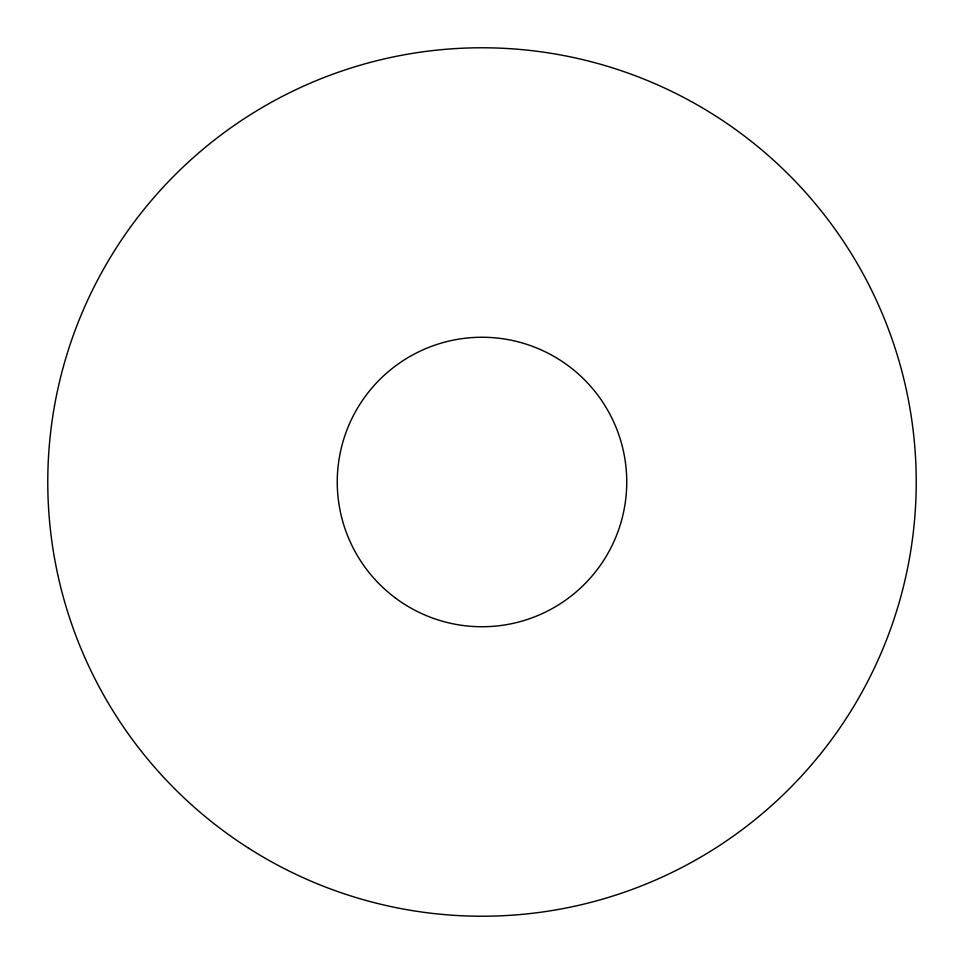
<?xml version="1.0" encoding="UTF-8"?>
<svg xmlns="http://www.w3.org/2000/svg" width="964" height="964" viewBox="0 0 964 964"><rect width="100%" height="100%" fill="white"/><g stroke="black" fill="none" stroke-linecap="round" stroke-linejoin="round"><path stroke-width="1.45" d="M248.399 848.043A434.234 434.234 0 0 0 915.8 501.292A434.234 434.234 0 0 0 281.801 96.677A434.234 434.234 0 0 0 248.399 848.043M395.095 597.752A144.745 144.745 0 0 0 625.696 499.388A144.745 144.745 0 0 0 425.208 348.86A144.745 144.745 0 0 0 395.095 597.752"/></g></svg>
